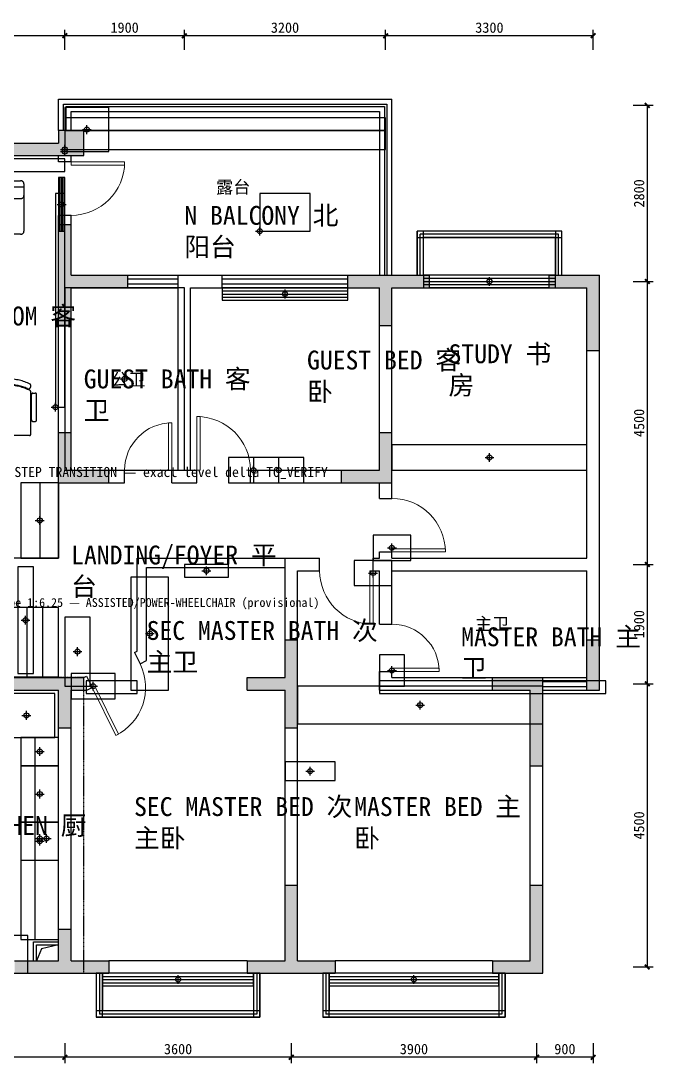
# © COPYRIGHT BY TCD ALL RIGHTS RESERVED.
# Model space of a CAD drawing. Header units: millimetres. Extents: x 0 to 1315425, y -297887 to 3.
# Drawn here: x 1305372 to 1315425, y -297887 to -281315 of the extents above; entities that cross this region are included whole.
import ezdxf

# ---------------------------------------------------------------- set-up
doc = ezdxf.new("R2010")
doc.units = ezdxf.units.MM
doc.linetypes.add('DASHDOT', pattern=[21, 12, -3, 3, -3])
for name, color, linetype in [('A-ACCESS-RAMP', 5, 'CONTINUOUS'), ('A-ACCESS-STAIR', 5, 'Continuous'), ('A-CAB-EXST-BASE', 34, 'CONTINUOUS'), ('A-CAB-EXST-TALL', 30, 'CONTINUOUS'), ('A-CAB-EXST-WALL', 33, 'Continuous'), ('A-ELEM-TAG', 6, 'CONTINUOUS'), ('A-EQPM-EXST', 30, 'Continuous'), ('A-FURN-EXST-KEEP', 42, 'CONTINUOUS'), ('A-FURN-PROP', 41, 'CONTINUOUS'), ('A-GLAZ-EXST', 4, 'CONTINUOUS'), ('A-NOTE', 8, 'CONTINUOUS'), ('A-OPEN-EXST', 3, 'CONTINUOUS'), ('A-PARP-EXST', 210, 'CONTINUOUS'), ('A-QC-ZONE', 140, 'DASHDOT'), ('A-SURVEY-HATCH', 9, 'CONTINUOUS'), ('A-TEXT', 250, 'CONTINUOUS'), ('A-WALL-DEMO', 8, 'Continuous'), ('A-WALL-EXST-CORR', 1, 'CONTINUOUS'), ('D0-FURNITURE', 2, 'Continuous'), ('F-TEXT', 6, 'Continuous'), ('LIB-PLAN', 7, 'Continuous'), ('S-COLUMN', 6, 'Continuous'), ('S-S.WALL', 7, 'Continuous'), ('S-楼梯', 108, 'Continuous')]:
    doc.layers.add(name, color=color, linetype=linetype)
doc.layers.add('F-DOOR', color=3, linetype='Continuous', lineweight=13)
doc.styles.add('HT', font='simhei.ttf')
doc.styles.add('宋体', font='')
doc.styles.get('宋体').set_extended_font_data('SimSun')
doc.dimstyles.new('TCD', dxfattribs={"dimscale": 0, "dimtxt": 2.2, "dimasz": 1, "dimexe": 1.25, "dimexo": 3, "dimtad": 1, "dimrnd": 5, "dimtxsty": '宋体', "dimblk": 'ARCHTICK', "dimcen": 2.5, "dimazin": 3, "dimtfac": 1, "dimtix": 1, "dimtmove": 2, "dimatfit": 3, "dimldrblk": 'DOT', "dimlwd": -1})

# ---------------------------------------------------------------- blocks, each defined once
blk = doc.blocks.new('*U433')
blk.add_lwpolyline([(0, 0), (0, 850), (-50, 850), (-50, 0)], close=True)
at = {"color": 8}
blk.add_arc((0, 0), 850, 90, 180, dxfattribs=at)
blk = doc.blocks.new('*U434')
blk.add_lwpolyline([(0, 0), (0, 850), (50, 850), (50, 0)], close=True)
at = {"color": 8}
blk.add_arc((0, 0), 850, 0, 90, dxfattribs=at)
blk = doc.blocks.new('*U435')
blk.add_lwpolyline([(0, 0), (0, 750), (-50, 750), (-50, 0)], close=True)
at = {"color": 8}
blk.add_arc((0, 0), 750, 90, 180, dxfattribs=at)
blk = doc.blocks.new('*U436')
blk.add_lwpolyline([(0, 0), (0, 750), (50, 750), (50, 0)], close=True)
at = {"color": 8}
blk.add_arc((0, 0), 750, 0, 90, dxfattribs=at)
blk = doc.blocks.new('_ARCHTICK')
at = {"color": 0, "linetype": 'ByBlock', "const_width": 0.4}
blk.add_lwpolyline([(-0.5, -0.5), (0.5, 0.5)], dxfattribs=at)
blk = doc.blocks.new('*D439')
at = {"layer": 'Defpoints', "color": 0}
for p in [(1314572, -285458), (1314372, -289958), (1315332, -289958)]:
    blk.add_point(p, dxfattribs=at)
at = {"layer": 'S-COLUMN', "color": 0, "lineweight": -2}
for p, q in [((1315107, -285458), (1315425, -285458)), ((1315107, -289958), (1315425, -289958))]:
    blk.add_line(p, q, dxfattribs=at)
at = {"layer": 'S-COLUMN', "color": 0}
blk.add_line((1315332, -285458), (1315332, -289958), dxfattribs=at)
at = {"layer": 'S-COLUMN', "color": 0, "xscale": 75, "yscale": 75, "zscale": 75}
for p, rotation in [((1315332, -285458), 90), ((1315332, -289958), 270)]:
    blk.add_blockref('_ARCHTICK', p, dxfattribs=dict(at, rotation=rotation))
at = {"layer": 'S-COLUMN', "color": 2, "insert": (1315202, -287708), "char_height": 165, "attachment_point": 5, "rotation": 90, "style": '宋体'}
blk.add_mtext('4500', dxfattribs=at)
blk = doc.blocks.new('_Dot')
at = {"color": 0, "linetype": 'ByBlock', "lineweight": -2}
blk.add_line((-0.5, 0), (-1, 0), dxfattribs=at)
at = {"color": 0, "linetype": 'ByBlock', "const_width": 0.5}
blk.add_lwpolyline([(-0.25, 0, 1), (0.25, 0, 1)], format="xyb", close=True, dxfattribs=at)
blk = doc.blocks.new('*D440')
at = {"layer": 'Defpoints', "color": 0}
for p in [(1314372, -289958), (1314372, -291858), (1315332, -291858)]:
    blk.add_point(p, dxfattribs=at)
at = {"layer": 'S-COLUMN', "color": 0, "lineweight": -2}
for p, q in [((1315107, -289958), (1315425, -289958)), ((1315107, -291858), (1315425, -291858))]:
    blk.add_line(p, q, dxfattribs=at)
at = {"layer": 'S-COLUMN', "color": 0}
blk.add_line((1315332, -289958), (1315332, -291858), dxfattribs=at)
at = {"layer": 'S-COLUMN', "color": 0, "xscale": 75, "yscale": 75, "zscale": 75}
for p, rotation in [((1315332, -289958), 90), ((1315332, -291858), 270)]:
    blk.add_blockref('_ARCHTICK', p, dxfattribs=dict(at, rotation=rotation))
at = {"layer": 'S-COLUMN', "color": 2, "insert": (1315202, -290908), "char_height": 165, "attachment_point": 5, "rotation": 90, "style": '宋体'}
blk.add_mtext('1900', dxfattribs=at)
blk = doc.blocks.new('*D441')
at = {"layer": 'Defpoints', "color": 0}
for p in [(1314372, -291858), (1313472, -296358), (1315332, -296358)]:
    blk.add_point(p, dxfattribs=at)
at = {"layer": 'S-COLUMN', "color": 0, "lineweight": -2}
for p, q in [((1315107, -291858), (1315425, -291858)), ((1315107, -296358), (1315425, -296358))]:
    blk.add_line(p, q, dxfattribs=at)
at = {"layer": 'S-COLUMN', "color": 0}
blk.add_line((1315332, -291858), (1315332, -296358), dxfattribs=at)
at = {"layer": 'S-COLUMN', "color": 0, "xscale": 75, "yscale": 75, "zscale": 75}
for p, rotation in [((1315332, -291858), 90), ((1315332, -296358), 270)]:
    blk.add_blockref('_ARCHTICK', p, dxfattribs=dict(at, rotation=rotation))
at = {"layer": 'S-COLUMN', "color": 2, "insert": (1315202, -294108), "char_height": 165, "attachment_point": 5, "rotation": 90, "style": '宋体'}
blk.add_mtext('4500', dxfattribs=at)
blk = doc.blocks.new('*D442')
at = {"layer": 'Defpoints', "color": 0}
for p in [(1311272, -282658), (1314572, -285458), (1315332, -285458)]:
    blk.add_point(p, dxfattribs=at)
at = {"layer": 'S-COLUMN', "color": 0, "lineweight": -2}
for p, q in [((1315107, -282658), (1315425, -282658)), ((1315107, -285458), (1315425, -285458))]:
    blk.add_line(p, q, dxfattribs=at)
at = {"layer": 'S-COLUMN', "color": 0}
blk.add_line((1315332, -282658), (1315332, -285458), dxfattribs=at)
at = {"layer": 'S-COLUMN', "color": 0, "xscale": 75, "yscale": 75, "zscale": 75}
for p, rotation in [((1315332, -282658), 90), ((1315332, -285458), 270)]:
    blk.add_blockref('_ARCHTICK', p, dxfattribs=dict(at, rotation=rotation))
at = {"layer": 'S-COLUMN', "color": 2, "insert": (1315202, -284058), "char_height": 165, "attachment_point": 5, "rotation": 90, "style": '宋体'}
blk.add_mtext('2800', dxfattribs=at)
blk = doc.blocks.new('*D443')
at = {"layer": 'Defpoints', "color": 0}
for p in [(1314472, -291958), (1313572, -296458), (1313572, -297794)]:
    blk.add_point(p, dxfattribs=at)
at = {"layer": 'S-COLUMN', "color": 0, "lineweight": -2}
for p, q in [((1313572, -297569), (1313572, -297887)), ((1314472, -297569), (1314472, -297887))]:
    blk.add_line(p, q, dxfattribs=at)
at = {"layer": 'S-COLUMN', "color": 0}
blk.add_line((1314472, -297794), (1313572, -297794), dxfattribs=at)
at = {"layer": 'S-COLUMN', "color": 0, "xscale": 75, "yscale": 75, "zscale": 75, "rotation": 180}
blk.add_blockref('_ARCHTICK', (1313572, -297794), dxfattribs=at)
at = {"layer": 'S-COLUMN', "color": 0, "xscale": 75, "yscale": 75, "zscale": 75}
blk.add_blockref('_ARCHTICK', (1314472, -297794), dxfattribs=at)
at = {"layer": 'S-COLUMN', "color": 2, "insert": (1314022, -297664), "char_height": 165, "attachment_point": 5, "style": '宋体'}
blk.add_mtext('900', dxfattribs=at)
blk = doc.blocks.new('*D444')
at = {"layer": 'Defpoints', "color": 0}
for p in [(1309672, -296258), (1313572, -296458), (1309672, -297794)]:
    blk.add_point(p, dxfattribs=at)
at = {"layer": 'S-COLUMN', "color": 0, "lineweight": -2}
for p, q in [((1309672, -297569), (1309672, -297887)), ((1313572, -297569), (1313572, -297887))]:
    blk.add_line(p, q, dxfattribs=at)
at = {"layer": 'S-COLUMN', "color": 0}
blk.add_line((1313572, -297794), (1309672, -297794), dxfattribs=at)
at = {"layer": 'S-COLUMN', "color": 0, "xscale": 75, "yscale": 75, "zscale": 75, "rotation": 180}
blk.add_blockref('_ARCHTICK', (1309672, -297794), dxfattribs=at)
at = {"layer": 'S-COLUMN', "color": 0, "xscale": 75, "yscale": 75, "zscale": 75}
blk.add_blockref('_ARCHTICK', (1313572, -297794), dxfattribs=at)
at = {"layer": 'S-COLUMN', "color": 2, "insert": (1311622, -297664), "char_height": 165, "attachment_point": 5, "style": '宋体'}
blk.add_mtext('3900', dxfattribs=at)
blk = doc.blocks.new('*D445')
at = {"layer": 'Defpoints', "color": 0}
for p in [(1306072, -296258), (1309672, -296258), (1306072, -297794)]:
    blk.add_point(p, dxfattribs=at)
at = {"layer": 'S-COLUMN', "color": 0, "lineweight": -2}
for p, q in [((1306072, -297569), (1306072, -297887)), ((1309672, -297569), (1309672, -297887))]:
    blk.add_line(p, q, dxfattribs=at)
at = {"layer": 'S-COLUMN', "color": 0}
blk.add_line((1309672, -297794), (1306072, -297794), dxfattribs=at)
at = {"layer": 'S-COLUMN', "color": 0, "xscale": 75, "yscale": 75, "zscale": 75, "rotation": 180}
blk.add_blockref('_ARCHTICK', (1306072, -297794), dxfattribs=at)
at = {"layer": 'S-COLUMN', "color": 0, "xscale": 75, "yscale": 75, "zscale": 75}
blk.add_blockref('_ARCHTICK', (1309672, -297794), dxfattribs=at)
at = {"layer": 'S-COLUMN', "color": 2, "insert": (1307872, -297664), "char_height": 165, "attachment_point": 5, "style": '宋体'}
blk.add_mtext('3600', dxfattribs=at)
blk = doc.blocks.new('*D446')
at = {"layer": 'Defpoints', "color": 0}
for p in [(1303972, -296258), (1306072, -296258), (1303972, -297794)]:
    blk.add_point(p, dxfattribs=at)
at = {"layer": 'S-COLUMN', "color": 0, "lineweight": -2}
for p, q in [((1303972, -297569), (1303972, -297887)), ((1306072, -297569), (1306072, -297887))]:
    blk.add_line(p, q, dxfattribs=at)
at = {"layer": 'S-COLUMN', "color": 0}
blk.add_line((1306072, -297794), (1303972, -297794), dxfattribs=at)
at = {"layer": 'S-COLUMN', "color": 0, "xscale": 75, "yscale": 75, "zscale": 75, "rotation": 180}
blk.add_blockref('_ARCHTICK', (1303972, -297794), dxfattribs=at)
at = {"layer": 'S-COLUMN', "color": 0, "xscale": 75, "yscale": 75, "zscale": 75}
blk.add_blockref('_ARCHTICK', (1306072, -297794), dxfattribs=at)
at = {"layer": 'S-COLUMN', "color": 2, "insert": (1305022, -297664), "char_height": 165, "attachment_point": 5, "style": '宋体'}
blk.add_mtext('2100', dxfattribs=at)
blk = doc.blocks.new('*D449')
at = {"layer": 'Defpoints', "color": 0}
for p in [(1311172, -281552), (1314472, -285358), (1311172, -285558)]:
    blk.add_point(p, dxfattribs=at)
at = {"layer": 'S-COLUMN', "color": 0, "lineweight": -2}
for p, q in [((1311172, -281777), (1311172, -281459)), ((1314472, -281777), (1314472, -281459))]:
    blk.add_line(p, q, dxfattribs=at)
at = {"layer": 'S-COLUMN', "color": 0}
blk.add_line((1314472, -281552), (1311172, -281552), dxfattribs=at)
at = {"layer": 'S-COLUMN', "color": 0, "xscale": 75, "yscale": 75, "zscale": 75, "rotation": 180}
blk.add_blockref('_ARCHTICK', (1311172, -281552), dxfattribs=at)
at = {"layer": 'S-COLUMN', "color": 0, "xscale": 75, "yscale": 75, "zscale": 75}
blk.add_blockref('_ARCHTICK', (1314472, -281552), dxfattribs=at)
at = {"layer": 'S-COLUMN', "color": 2, "insert": (1312822, -281423), "char_height": 165, "attachment_point": 5, "style": '宋体'}
blk.add_mtext('3300', dxfattribs=at)
blk = doc.blocks.new('*D450')
at = {"layer": 'Defpoints', "color": 0}
for p in [(1307972, -281552), (1307972, -285558), (1311172, -285558)]:
    blk.add_point(p, dxfattribs=at)
at = {"layer": 'S-COLUMN', "color": 0, "lineweight": -2}
for p, q in [((1307972, -281777), (1307972, -281459)), ((1311172, -281777), (1311172, -281459))]:
    blk.add_line(p, q, dxfattribs=at)
at = {"layer": 'S-COLUMN', "color": 0}
blk.add_line((1311172, -281552), (1307972, -281552), dxfattribs=at)
at = {"layer": 'S-COLUMN', "color": 0, "xscale": 75, "yscale": 75, "zscale": 75, "rotation": 180}
blk.add_blockref('_ARCHTICK', (1307972, -281552), dxfattribs=at)
at = {"layer": 'S-COLUMN', "color": 0, "xscale": 75, "yscale": 75, "zscale": 75}
blk.add_blockref('_ARCHTICK', (1311172, -281552), dxfattribs=at)
at = {"layer": 'S-COLUMN', "color": 2, "insert": (1309572, -281423), "char_height": 165, "attachment_point": 5, "style": '宋体'}
blk.add_mtext('3200', dxfattribs=at)
blk = doc.blocks.new('*D451')
at = {"layer": 'Defpoints', "color": 0}
for p in [(1306072, -281552), (1306072, -285558), (1307972, -285558)]:
    blk.add_point(p, dxfattribs=at)
at = {"layer": 'S-COLUMN', "color": 0, "lineweight": -2}
for p, q in [((1306072, -281777), (1306072, -281459)), ((1307972, -281777), (1307972, -281459))]:
    blk.add_line(p, q, dxfattribs=at)
at = {"layer": 'S-COLUMN', "color": 0}
blk.add_line((1307972, -281552), (1306072, -281552), dxfattribs=at)
at = {"layer": 'S-COLUMN', "color": 0, "xscale": 75, "yscale": 75, "zscale": 75, "rotation": 180}
blk.add_blockref('_ARCHTICK', (1306072, -281552), dxfattribs=at)
at = {"layer": 'S-COLUMN', "color": 0, "xscale": 75, "yscale": 75, "zscale": 75}
blk.add_blockref('_ARCHTICK', (1307972, -281552), dxfattribs=at)
at = {"layer": 'S-COLUMN', "color": 2, "insert": (1307022, -281423), "char_height": 165, "attachment_point": 5, "style": '宋体'}
blk.add_mtext('1900', dxfattribs=at)
blk = doc.blocks.new('*D452')
at = {"layer": 'Defpoints', "color": 0}
for p in [(1300972, -281552), (1300972, -285325), (1306072, -285558)]:
    blk.add_point(p, dxfattribs=at)
at = {"layer": 'S-COLUMN', "color": 0, "lineweight": -2}
for p, q in [((1300972, -281777), (1300972, -281459)), ((1306072, -281777), (1306072, -281459))]:
    blk.add_line(p, q, dxfattribs=at)
at = {"layer": 'S-COLUMN', "color": 0}
blk.add_line((1306072, -281552), (1300972, -281552), dxfattribs=at)
at = {"layer": 'S-COLUMN', "color": 0, "xscale": 75, "yscale": 75, "zscale": 75, "rotation": 180}
blk.add_blockref('_ARCHTICK', (1300972, -281552), dxfattribs=at)
at = {"layer": 'S-COLUMN', "color": 0, "xscale": 75, "yscale": 75, "zscale": 75}
blk.add_blockref('_ARCHTICK', (1306072, -281552), dxfattribs=at)
at = {"layer": 'S-COLUMN', "color": 2, "insert": (1303522, -281423), "char_height": 165, "attachment_point": 5, "style": '宋体'}
blk.add_mtext('5100', dxfattribs=at)
blk = doc.blocks.new('ELEM_TAG')
for p, q in [((-70, 0), (70, 0)), ((0, -70), (0, 70))]:
    blk.add_line(p, q)
blk.add_circle((0, 0), 40)
blk = doc.blocks.new('SOFA_2S_1800x850_PLAN')
at = {"layer": 'LIB-PLAN'}
for p, q in [((-844, 0), (844, 0)), ((-900, -94), (-900, -47)), ((-900, -236), (-900, -94)), ((-900, -94), (900, -94)), ((900, -47), (900, -236)), ((-900, -803), (-900, -236)), ((-844, -283), (844, -283)), ((-675, -803), (-675, -283)), ((0, -803), (0, -283)), ((675, -283), (675, -803)), ((900, -236), (900, -803)), ((-731, -850), (-844, -850)), ((731, -850), (-731, -850)), ((844, -850), (731, -850))]:
    blk.add_line(p, q, dxfattribs=at)
for points in [[(-844, 0), (-847, 0), (-849, 0), (-852, -1), (-855, -1), (-857, -1), (-860, -2), (-863, -3), (-865, -4), (-868, -5), (-870, -6), (-873, -7), (-875, -8), (-877, -9), (-879, -11), (-882, -12), (-884, -14), (-885, -16), (-887, -17), (-889, -19), (-891, -21), (-892, -23), (-893, -25), (-895, -27), (-896, -29), (-897, -31), (-898, -34), (-898, -36), (-899, -38), (-899, -40), (-900, -43), (-900, -45), (-900, -47)], [(900, -47), (900, -45), (900, -43), (899, -40), (899, -38), (898, -36), (898, -34), (897, -31), (896, -29), (895, -27), (893, -25), (892, -23), (891, -21), (889, -19), (887, -17), (885, -16), (884, -14), (882, -12), (879, -11), (877, -9), (875, -8), (873, -7), (870, -6), (868, -5), (865, -4), (863, -3), (860, -2), (857, -1), (855, -1), (852, -1), (849, 0), (847, 0), (844, 0)], [(-900, -236), (-900, -238), (-900, -241), (-899, -243), (-899, -245), (-898, -248), (-898, -250), (-897, -252), (-896, -254), (-895, -256), (-893, -258), (-892, -260), (-891, -262), (-889, -264), (-887, -266), (-885, -268), (-884, -270), (-882, -271), (-879, -273), (-877, -274), (-875, -275), (-873, -277), (-870, -278), (-868, -279), (-865, -280), (-863, -281), (-860, -281), (-857, -282), (-855, -282), (-852, -283), (-849, -283), (-847, -283), (-844, -283)], [(844, -283), (847, -283), (849, -283), (852, -283), (855, -282), (857, -282), (860, -281), (863, -281), (865, -280), (868, -279), (870, -278), (873, -277), (875, -275), (877, -274), (879, -273), (882, -271), (884, -270), (885, -268), (887, -266), (889, -264), (891, -262), (892, -260), (893, -258), (895, -256), (896, -254), (897, -252), (898, -250), (898, -248), (899, -245), (899, -243), (900, -241), (900, -238), (900, -236)], [(-900, -803), (-900, -805), (-900, -807), (-899, -810), (-899, -812), (-898, -814), (-898, -816), (-897, -819), (-896, -821), (-895, -823), (-893, -825), (-892, -827), (-891, -829), (-889, -831), (-887, -833), (-885, -834), (-884, -836), (-882, -838), (-879, -839), (-877, -841), (-875, -842), (-873, -843), (-870, -844), (-868, -845), (-865, -846), (-863, -847), (-860, -848), (-857, -849), (-855, -849), (-852, -849), (-849, -850), (-847, -850), (-844, -850)], [(-731, -850), (-728, -850), (-726, -850), (-723, -849), (-720, -849), (-718, -849), (-715, -848), (-712, -847), (-710, -846), (-707, -845), (-705, -844), (-702, -843), (-700, -842), (-698, -841), (-696, -839), (-693, -838), (-691, -836), (-690, -834), (-688, -833), (-686, -831), (-684, -829), (-683, -827), (-682, -825), (-680, -823), (-679, -821), (-678, -819), (-677, -816), (-677, -814), (-676, -812), (-676, -810), (-675, -807), (-675, -805), (-675, -803)], [(-675, -803), (-675, -805), (-675, -807), (-674, -810), (-674, -812), (-673, -814), (-673, -816), (-672, -819), (-671, -821), (-670, -823), (-668, -825), (-667, -827), (-666, -829), (-664, -831), (-662, -833), (-660, -834), (-659, -836), (-657, -838), (-654, -839), (-652, -841), (-650, -842), (-648, -843), (-645, -844), (-643, -845), (-640, -846), (-638, -847), (-635, -848), (-632, -849), (-630, -849), (-627, -849), (-624, -850), (-622, -850), (-619, -850)], [(-56, -850), (-53, -850), (-51, -850), (-48, -849), (-45, -849), (-43, -849), (-40, -848), (-37, -847), (-35, -846), (-32, -845), (-30, -844), (-27, -843), (-25, -842), (-23, -841), (-21, -839), (-18, -838), (-16, -836), (-15, -834), (-13, -833), (-11, -831), (-9, -829), (-8, -827), (-7, -825), (-5, -823), (-4, -821), (-3, -819), (-2, -816), (-2, -814), (-1, -812), (-1, -810), (0, -807), (0, -805), (0, -803)], [(0, -803), (0, -805), (0, -807), (1, -810), (1, -812), (2, -814), (2, -816), (3, -819), (4, -821), (5, -823), (7, -825), (8, -827), (9, -829), (11, -831), (13, -833), (15, -834), (16, -836), (18, -838), (21, -839), (23, -841), (25, -842), (27, -843), (30, -844), (32, -845), (35, -846), (37, -847), (40, -848), (43, -849), (45, -849), (48, -849), (51, -850), (53, -850), (56, -850)], [(619, -850), (622, -850), (624, -850), (627, -849), (630, -849), (632, -849), (635, -848), (638, -847), (640, -846), (643, -845), (645, -844), (648, -843), (650, -842), (652, -841), (654, -839), (657, -838), (659, -836), (660, -834), (662, -833), (664, -831), (666, -829), (667, -827), (668, -825), (670, -823), (671, -821), (672, -819), (673, -816), (673, -814), (674, -812), (674, -810), (675, -807), (675, -805), (675, -803)], [(675, -803), (675, -805), (675, -807), (676, -810), (676, -812), (677, -814), (677, -816), (678, -819), (679, -821), (680, -823), (682, -825), (683, -827), (684, -829), (686, -831), (688, -833), (690, -834), (691, -836), (693, -838), (696, -839), (698, -841), (700, -842), (702, -843), (705, -844), (707, -845), (710, -846), (712, -847), (715, -848), (718, -849), (720, -849), (723, -849), (726, -850), (728, -850), (731, -850)], [(844, -850), (847, -850), (849, -850), (852, -849), (855, -849), (857, -849), (860, -848), (863, -847), (865, -846), (868, -845), (870, -844), (873, -843), (875, -842), (877, -841), (879, -839), (882, -838), (884, -836), (885, -834), (887, -833), (889, -831), (891, -829), (892, -827), (893, -825), (895, -823), (896, -821), (897, -819), (898, -816), (898, -814), (899, -812), (899, -810), (900, -807), (900, -805), (900, -803)]]:
    blk.add_lwpolyline(points, dxfattribs=at)
blk = doc.blocks.new('LOUNGE_CHAIR_900x900_PLAN')
at = {"layer": 'LIB-PLAN'}
for p, q in [((-360, 338), (-360, 346)), ((-450, -203), (-450, 202)), ((-430, 225), (-390, 225)), ((-370, -202), (-370, 203)), ((-359, -428), (-360, 244)), ((359, -428), (360, 244)), ((370, -202), (370, 203)), ((390, 225), (430, 225)), ((450, -203), (450, 202)), ((-430, -225), (-390, -225)), ((390, -225), (430, -225)), ((339, -450), (-339, -450))]:
    blk.add_line(p, q, dxfattribs=at)
for points in [[(-348, 366), (-349, 366), (-350, 365), (-350, 365), (-351, 365), (-351, 364), (-352, 364), (-353, 363), (-353, 363), (-354, 362), (-354, 362), (-355, 361), (-355, 360), (-356, 360), (-356, 359), (-356, 358), (-357, 358), (-357, 357), (-358, 356), (-358, 356), (-358, 355), (-359, 354), (-359, 353), (-359, 353), (-359, 352), (-359, 351), (-360, 350), (-360, 350), (-360, 349), (-360, 348), (-360, 347), (-360, 346), (-360, 346)], [(-360, 338), (-360, 335), (-360, 333), (-359, 330), (-359, 327), (-358, 325), (-357, 322), (-357, 320), (-355, 317), (-354, 315), (-353, 312), (-352, 310), (-350, 308), (-348, 306), (-347, 304), (-345, 303), (-343, 301), (-341, 299), (-339, 298), (-336, 297), (-334, 296), (-332, 295), (-329, 294), (-327, 294), (-325, 293), (-322, 293), (-320, 293), (-317, 293), (-315, 293), (-313, 294), (-310, 294), (-308, 295), (-306, 296)], [(347, 367), (326, 377), (306, 386), (285, 395), (263, 403), (242, 410), (220, 417), (199, 424), (177, 429), (155, 434), (133, 438), (111, 442), (89, 445), (66, 447), (44, 449), (22, 450), (-1, 450), (-23, 450), (-46, 449), (-68, 447), (-90, 445), (-112, 442), (-134, 438), (-157, 434), (-178, 429), (-200, 423), (-222, 417), (-243, 410), (-265, 402), (-286, 394), (-307, 385), (-328, 376), (-348, 366)], [(348, 265), (328, 275), (307, 284), (286, 293), (265, 301), (243, 309), (222, 316), (200, 322), (178, 328), (156, 333), (134, 337), (112, 340), (90, 343), (67, 346), (45, 347), (22, 348), (0, 349), (-22, 348), (-45, 347), (-67, 346), (-90, 343), (-112, 340), (-134, 337), (-156, 333), (-178, 328), (-200, 322), (-222, 316), (-243, 309), (-265, 301), (-286, 293), (-307, 284), (-328, 275), (-348, 265)], [(306, 296), (287, 304), (269, 311), (250, 318), (232, 324), (213, 330), (194, 335), (175, 340), (155, 344), (136, 348), (117, 351), (97, 354), (78, 356), (59, 358), (39, 359), (20, 360), (0, 360), (-20, 360), (-39, 359), (-59, 358), (-78, 356), (-97, 354), (-117, 351), (-136, 348), (-155, 344), (-175, 340), (-194, 335), (-213, 330), (-232, 324), (-250, 318), (-269, 311), (-287, 304), (-306, 296)], [(306, 296), (308, 295), (311, 294), (314, 294), (317, 293), (320, 293), (323, 293), (326, 293), (328, 294), (331, 295), (334, 296), (337, 297), (339, 299), (342, 300), (344, 302), (346, 304), (348, 306), (350, 309), (352, 311), (354, 314), (355, 317), (357, 320), (358, 323), (359, 326), (359, 329), (360, 332), (360, 335), (360, 339), (360, 342), (360, 345), (359, 348), (358, 351), (357, 354)], [(357, 354), (357, 355), (357, 355), (357, 356), (357, 356), (356, 357), (356, 357), (356, 358), (356, 358), (355, 359), (355, 359), (355, 360), (354, 360), (354, 361), (354, 361), (353, 361), (353, 362), (353, 362), (352, 363), (352, 363), (352, 363), (351, 364), (351, 364), (351, 364), (350, 365), (350, 365), (349, 365), (349, 366), (349, 366), (348, 366), (348, 366), (347, 367), (347, 367)], [(-430, 225), (-431, 225), (-432, 225), (-433, 225), (-434, 225), (-435, 224), (-436, 224), (-437, 224), (-438, 223), (-439, 223), (-439, 222), (-440, 222), (-441, 221), (-442, 221), (-443, 220), (-443, 219), (-444, 218), (-445, 218), (-445, 217), (-446, 216), (-447, 215), (-447, 214), (-448, 213), (-448, 212), (-448, 211), (-449, 210), (-449, 209), (-449, 208), (-450, 207), (-450, 206), (-450, 205), (-450, 204), (-450, 202)], [(-370, 203), (-370, 204), (-370, 205), (-370, 206), (-370, 207), (-371, 208), (-371, 209), (-371, 210), (-372, 211), (-372, 212), (-372, 213), (-373, 214), (-373, 215), (-374, 216), (-375, 217), (-375, 218), (-376, 218), (-377, 219), (-377, 220), (-378, 221), (-379, 221), (-380, 222), (-381, 222), (-381, 223), (-382, 223), (-383, 224), (-384, 224), (-385, 224), (-386, 225), (-387, 225), (-388, 225), (-389, 225), (-390, 225)], [(-348, 265), (-349, 265), (-349, 264), (-350, 264), (-351, 263), (-351, 263), (-352, 262), (-352, 262), (-353, 261), (-354, 261), (-354, 260), (-355, 260), (-355, 259), (-356, 259), (-356, 258), (-356, 257), (-357, 257), (-357, 256), (-358, 255), (-358, 254), (-358, 254), (-358, 253), (-359, 252), (-359, 251), (-359, 251), (-359, 250), (-360, 249), (-360, 248), (-360, 248), (-360, 247), (-360, 246), (-360, 245), (-360, 244)], [(360, 244), (360, 245), (360, 246), (360, 247), (360, 248), (360, 248), (360, 249), (359, 250), (359, 251), (359, 251), (359, 252), (358, 253), (358, 254), (358, 254), (358, 255), (357, 256), (357, 257), (356, 257), (356, 258), (356, 259), (355, 259), (355, 260), (354, 260), (354, 261), (353, 261), (352, 262), (352, 262), (351, 263), (351, 263), (350, 264), (349, 264), (349, 265), (348, 265)], [(390, 225), (389, 225), (388, 225), (387, 225), (386, 225), (385, 224), (384, 224), (383, 224), (382, 223), (381, 223), (381, 222), (380, 222), (379, 221), (378, 221), (377, 220), (377, 219), (376, 218), (375, 218), (375, 217), (374, 216), (373, 215), (373, 214), (372, 213), (372, 212), (372, 211), (371, 210), (371, 209), (371, 208), (370, 207), (370, 206), (370, 205), (370, 204), (370, 203)], [(450, 202), (450, 204), (450, 205), (450, 206), (450, 207), (449, 208), (449, 209), (449, 210), (448, 211), (448, 212), (448, 213), (447, 214), (447, 215), (446, 216), (445, 217), (445, 218), (444, 218), (443, 219), (443, 220), (442, 221), (441, 221), (440, 222), (439, 222), (439, 223), (438, 223), (437, 224), (436, 224), (435, 224), (434, 225), (433, 225), (432, 225), (431, 225), (430, 225)], [(-450, -203), (-450, -204), (-450, -205), (-449, -206), (-449, -207), (-449, -208), (-449, -209), (-449, -210), (-448, -211), (-448, -212), (-447, -213), (-447, -214), (-446, -215), (-446, -216), (-445, -217), (-445, -218), (-444, -218), (-443, -219), (-442, -220), (-442, -221), (-441, -221), (-440, -222), (-439, -222), (-438, -223), (-437, -223), (-436, -224), (-435, -224), (-435, -224), (-434, -225), (-433, -225), (-432, -225), (-431, -225), (-430, -225)], [(-390, -225), (-389, -225), (-388, -225), (-387, -225), (-386, -225), (-385, -224), (-384, -224), (-383, -224), (-382, -223), (-381, -223), (-380, -222), (-379, -222), (-379, -221), (-378, -221), (-377, -220), (-376, -219), (-376, -218), (-375, -218), (-374, -217), (-374, -216), (-373, -215), (-373, -214), (-372, -213), (-372, -212), (-371, -211), (-371, -210), (-371, -209), (-370, -208), (-370, -207), (-370, -206), (-370, -205), (-370, -204), (-370, -202)], [(370, -202), (370, -204), (370, -205), (370, -206), (370, -207), (370, -208), (371, -209), (371, -210), (371, -211), (372, -212), (372, -213), (373, -214), (373, -215), (374, -216), (374, -217), (375, -218), (376, -218), (376, -219), (377, -220), (378, -221), (379, -221), (379, -222), (380, -222), (381, -223), (382, -223), (383, -224), (384, -224), (385, -224), (386, -225), (387, -225), (388, -225), (389, -225), (390, -225)], [(430, -225), (431, -225), (432, -225), (433, -225), (434, -225), (435, -224), (435, -224), (436, -224), (437, -223), (438, -223), (439, -222), (440, -222), (441, -221), (442, -221), (442, -220), (443, -219), (444, -218), (445, -218), (445, -217), (446, -216), (446, -215), (447, -214), (447, -213), (448, -212), (448, -211), (449, -210), (449, -209), (449, -208), (449, -207), (449, -206), (450, -205), (450, -204), (450, -203)], [(-359, -428), (-359, -429), (-359, -430), (-359, -431), (-359, -432), (-359, -433), (-359, -434), (-358, -435), (-358, -436), (-358, -437), (-357, -438), (-357, -439), (-356, -440), (-356, -441), (-355, -442), (-354, -443), (-354, -443), (-353, -444), (-352, -445), (-351, -446), (-351, -446), (-350, -447), (-349, -447), (-348, -448), (-347, -448), (-346, -449), (-345, -449), (-344, -449), (-343, -450), (-342, -450), (-341, -450), (-340, -450), (-339, -450)], [(-359, -450), (-359, -450), (-359, -450), (-359, -450), (-359, -450), (-359, -450), (-359, -450), (-359, -450), (-359, -450), (-359, -450), (-359, -450), (-359, -450), (-359, -450), (-359, -450), (-359, -450), (-359, -450), (-359, -450), (-359, -450), (-359, -450), (-359, -450), (-359, -450), (-359, -450), (-359, -450), (-359, -450), (-359, -450), (-359, -450), (-359, -450), (-359, -450), (-359, -450), (-359, -450), (-359, -450), (-359, -450), (-359, -450)], [(339, -450), (340, -450), (341, -450), (342, -450), (343, -450), (344, -449), (345, -449), (346, -449), (347, -448), (348, -448), (349, -447), (350, -447), (351, -446), (351, -446), (352, -445), (353, -444), (354, -443), (354, -443), (355, -442), (356, -441), (356, -440), (357, -439), (357, -438), (358, -437), (358, -436), (358, -435), (359, -434), (359, -433), (359, -432), (359, -431), (359, -430), (359, -429), (359, -428)]]:
    blk.add_lwpolyline(points, dxfattribs=at)

msp = doc.modelspace()

# ---------------------------------------------------------------- hatches: boundary and pattern name
at = {"layer": 'A-SURVEY-HATCH'}
h = msp.add_hatch(color=251, dxfattribs=at)
h.dxf.hatch_style = 1
h.paths.add_polyline_path([(1306371.915, -283057.788), (1305971.915, -283057.788), (1305971.915, -283257.788), (1305071.915, -283257.788), (1305071.915, -283457.788), (1305971.915, -283457.788), (1306371.915, -283457.788)])
h.paths.add_polyline_path([(1301071.915, -291757.788), (1300871.915, -291757.788), (1300871.915, -293957.788), (1299471.915, -293957.788), (1299471.915, -294157.788), (1301071.915, -294157.788)])
h.paths.add_polyline_path([(1306171.915, -284557.788), (1305971.915, -284557.788), (1305971.915, -286157.788), (1306171.915, -286157.788), (1306171.915, -285557.788), (1307071.915, -285557.788), (1307071.915, -285357.788), (1306171.915, -285357.788)])
h = msp.add_hatch(color=251, dxfattribs=at)
h.dxf.hatch_style = 1
h.paths.add_polyline_path([(1306771.915, -288457.788), (1306171.915, -288457.788), (1306171.915, -287857.788), (1305971.915, -287857.788), (1305971.915, -288657.788), (1306771.915, -288657.788)])
h.paths.add_polyline_path([(1311271.915, -287857.788), (1311071.915, -287857.788), (1311071.915, -288457.788), (1310471.915, -288457.788), (1310471.915, -288657.788), (1311271.915, -288657.788)])
h.paths.add_polyline_path([(1311871.915, -285357.788), (1310571.915, -285357.788), (1310571.915, -285557.788), (1311071.915, -285557.788), (1311071.915, -286157.788), (1311271.915, -286157.788), (1311271.915, -285557.788), (1311871.915, -285557.788)])
h.paths.add_polyline_path([(1314571.915, -285357.788), (1313771.915, -285357.788), (1313771.915, -285557.788), (1314371.915, -285557.788), (1314371.915, -286557.788), (1314571.915, -286557.788)])
h = msp.add_hatch(color=251, dxfattribs=at)
h.dxf.hatch_style = 1
h.paths.add_polyline_path([(1309771.915, -291157.788), (1309571.915, -291157.788), (1309571.915, -291757.788), (1308971.915, -291757.788), (1308971.915, -291957.788), (1309571.915, -291957.788), (1309571.915, -292557.788), (1309771.915, -292557.788)])
h.paths.add_polyline_path([(1313671.915, -291757.788), (1312871.915, -291757.788), (1312871.915, -291957.788), (1313471.915, -291957.788), (1313471.915, -293157.788), (1313671.915, -293157.788)])
h.paths.add_polyline_path([(1314571.915, -291157.788), (1314371.915, -291157.788), (1314371.915, -291957.788), (1314571.915, -291957.788)])
h = msp.add_hatch(color=251, dxfattribs=at)
h.dxf.hatch_style = 1
h.paths.add_polyline_path([(1304071.915, -295757.788), (1303671.915, -295757.788), (1303671.915, -296457.788), (1304071.915, -296457.788)])
h.paths.add_polyline_path([(1306171.915, -295757.788), (1305971.915, -295757.788), (1305971.915, -296257.788), (1305271.915, -296257.788), (1305271.915, -296457.788), (1306771.915, -296457.788), (1306771.915, -296257.788), (1306171.915, -296257.788)])
h.paths.add_polyline_path([(1306371.915, -291757.788), (1303871.915, -291757.788), (1303871.915, -292357.788), (1304071.915, -292357.788), (1304071.915, -291957.788), (1305971.915, -291957.788), (1305971.915, -292557.788), (1306171.915, -292557.788), (1306171.915, -291957.788), (1306371.915, -291957.788)])
h = msp.add_hatch(color=251, dxfattribs=at)
h.dxf.hatch_style = 1
h.paths.add_polyline_path([(1310371.915, -296257.788), (1309771.915, -296257.788), (1309771.915, -295057.788), (1309571.915, -295057.788), (1309571.915, -296257.788), (1308971.915, -296257.788), (1308971.915, -296457.788), (1310371.915, -296457.788)])
h.paths.add_polyline_path([(1313671.915, -295057.788), (1313471.915, -295057.788), (1313471.915, -296257.788), (1312871.915, -296257.788), (1312871.915, -296457.788), (1313671.915, -296457.788)])

# ---------------------------------------------------------------- linework, layer by layer
at = {"layer": 'A-ACCESS-RAMP'}
for p, q in [((1305472, -291743), (1305472, -290643)), ((1305722, -291743), (1305722, -290643)), ((1305972, -291743), (1305972, -290643))]:
    msp.add_line(p, q, dxfattribs=at)
msp.add_lwpolyline([(1303472, -291743), (1305972, -291743), (1305972, -290643), (1303472, -290643)], close=True, dxfattribs=at)
at = {"layer": 'A-ACCESS-STAIR'}
msp.add_lwpolyline([(1305372, -289858), (1305972, -289858), (1305972, -288658), (1305372, -288658)], close=True, dxfattribs=at)
at = {"layer": 'A-CAB-EXST-BASE'}
for points in [[(1305372, -295923), (1305972, -295923), (1305972, -292708), (1305372, -292708)], [(1304272, -296458), (1305482, -296458), (1305482, -295858), (1304272, -295858)]]:
    msp.add_lwpolyline(points, close=True, dxfattribs=at)
at = {"layer": 'A-CAB-EXST-TALL'}
msp.add_lwpolyline([(1304072, -292708), (1305912, -292708), (1305912, -292008), (1304072, -292008)], close=True, dxfattribs=at)
at = {"layer": 'A-CAB-EXST-WALL'}
msp.add_lwpolyline([(1305592, -295923), (1305972, -295923), (1305972, -292708), (1305592, -292708)], close=True, dxfattribs=at)
at = {"layer": 'A-EQPM-EXST'}
for points in [[(1305007, -292708), (1305912, -292708), (1305912, -292008), (1305007, -292008)], [(1305372, -293158), (1305972, -293158), (1305972, -292708), (1305372, -292708)], [(1305372, -294058), (1305972, -294058), (1305972, -293158), (1305372, -293158)], [(1305372, -294658), (1305972, -294658), (1305972, -294058), (1305372, -294058)]]:
    msp.add_lwpolyline(points, close=True, dxfattribs=at)
at = {"layer": 'A-FURN-EXST-KEEP'}
for points in [[(1306072, -283394), (1306772, -283394), (1306772, -282694), (1306072, -282694)], [(1306072, -283394), (1306772, -283394), (1306772, -282694), (1306072, -282694)], [(1306072, -288458), (1307972, -288458), (1307972, -285558), (1306072, -285558)], [(1311272, -288458), (1314372, -288458), (1314372, -288058), (1311272, -288058)], [(1307122, -291958), (1307722, -291958), (1307722, -290158), (1307122, -290158)], [(1309772, -292494), (1313672, -292494), (1313672, -291894), (1309772, -291894)]]:
    msp.add_lwpolyline(points, close=True, dxfattribs=at)
at = {"layer": 'A-FURN-PROP'}
msp.add_lwpolyline([(1309172, -284658), (1309972, -284658), (1309972, -284058), (1309172, -284058)], close=True, dxfattribs=at)
at = {"layer": 'A-GLAZ-EXST'}
for p, q in [((1305997, -284658), (1305997, -283808)), ((1306022, -284658), (1306022, -283808)), ((1306047, -284658), (1306047, -283808)), ((1311772, -285408), (1313872, -285408)), ((1311772, -285458), (1313872, -285458)), ((1311772, -285508), (1313872, -285508)), ((1308572, -285608), (1310572, -285608)), ((1308572, -285658), (1310572, -285658)), ((1308572, -285708), (1310572, -285708)), ((1306672, -296508), (1309072, -296508)), ((1306672, -296558), (1309072, -296558)), ((1306672, -296608), (1309072, -296608)), ((1310272, -296508), (1312972, -296508)), ((1310272, -296558), (1312972, -296558)), ((1310272, -296608), (1312972, -296608))]:
    msp.add_line(p, q, dxfattribs=at)
for points in [[(1305972, -284658), (1306072, -284658), (1306072, -283808), (1305972, -283808)], [(1311672, -285358), (1311772, -285358), (1311772, -284658), (1311672, -284658)], [(1311672, -284758), (1313972, -284758), (1313972, -284658), (1311672, -284658)], [(1313872, -285358), (1313972, -285358), (1313972, -284658), (1313872, -284658)], [(1311772, -285558), (1313872, -285558), (1313872, -285358), (1311772, -285358)], [(1308572, -285758), (1310572, -285758), (1310572, -285558), (1308572, -285558)], [(1306572, -297158), (1306672, -297158), (1306672, -296458), (1306572, -296458)], [(1306672, -296658), (1309072, -296658), (1309072, -296458), (1306672, -296458)], [(1309072, -297158), (1309172, -297158), (1309172, -296458), (1309072, -296458)], [(1310172, -297158), (1310272, -297158), (1310272, -296458), (1310172, -296458)], [(1310272, -296658), (1312972, -296658), (1312972, -296458), (1310272, -296458)], [(1312972, -297158), (1313072, -297158), (1313072, -296458), (1312972, -296458)], [(1306572, -297158), (1309172, -297158), (1309172, -297058), (1306572, -297058)], [(1310172, -297158), (1313072, -297158), (1313072, -297058), (1310172, -297058)]]:
    msp.add_lwpolyline(points, close=True, dxfattribs=at)
at = {"layer": 'A-NOTE'}
for points in [[(1306072, -283358), (1311172, -283358), (1311172, -283058), (1306072, -283058)], [(1305922, -287458), (1306072, -287458), (1306072, -284058), (1305922, -284058)]]:
    msp.add_lwpolyline(points, close=True, dxfattribs=at)
at = {"layer": 'A-OPEN-EXST'}
for points in [[(1305972, -284658), (1306072, -284658), (1306072, -283808), (1305972, -283808)], [(1308572, -285758), (1310572, -285758), (1310572, -285558), (1308572, -285558)], [(1308672, -288658), (1309472, -288658), (1309472, -288258), (1308672, -288258)], [(1309072, -288658), (1309872, -288658), (1309872, -288258), (1309072, -288258)], [(1310972, -289894), (1311572, -289894), (1311572, -289494), (1310972, -289494)], [(1305322, -291694), (1305572, -291694), (1305572, -289994), (1305322, -289994)], [(1307972, -290158), (1308672, -290158), (1308672, -289958), (1307972, -289958)], [(1310672, -290294), (1311272, -290294), (1311272, -289894), (1310672, -289894)], [(1306072, -291894), (1306472, -291894), (1306472, -290794), (1306072, -290794)], [(1311072, -291894), (1311472, -291894), (1311472, -291394), (1311072, -291394)], [(1306172, -292094), (1306872, -292094), (1306872, -291694), (1306172, -291694)], [(1309572, -293394), (1310372, -293394), (1310372, -293094), (1309572, -293094)]]:
    msp.add_lwpolyline(points, close=True, dxfattribs=at)
at = {"layer": 'A-PARP-EXST'}
msp.add_lwpolyline([(1306072, -283058), (1311172, -283058), (1311172, -282858), (1306072, -282858)], close=True, dxfattribs=at)
at = {"layer": 'A-QC-ZONE'}
msp.add_lwpolyline([(1303672, -296458), (1306372, -296458), (1306372, -291758), (1303672, -291758)], close=True, dxfattribs=at)
at = {"layer": 'A-WALL-DEMO'}
for p, q in [((1311071.915, -291957.788), (1311071.915, -291657.788)), ((1308971.915, -291957.788), (1308971.915, -291757.788)), ((1308971.915, -291957.788), (1309571.915, -291957.788))]:
    msp.add_line(p, q, dxfattribs=at)
at = {"layer": 'A-WALL-EXST-CORR'}
for points in [[(1305072, -283708), (1306072, -283708), (1306072, -283508), (1305072, -283508)], [(1306408, -292008), (1307222, -292008), (1307222, -291808), (1306408, -291808)], [(1311072, -292008), (1314672, -292008), (1314672, -291808), (1311072, -291808)]]:
    msp.add_lwpolyline(points, close=True, dxfattribs=at)
at = {"layer": 'S-S.WALL', "color": 1}
for p, q in [((1305971.915, -282557.788), (1311271.915, -282557.788)), ((1305971.915, -283057.788), (1305971.915, -282557.788)), ((1311271.915, -285357.788), (1311271.915, -282557.788)), ((1313921.915, -284707.788), (1311721.915, -284707.788)), ((1311721.915, -285357.788), (1311721.915, -284707.788)), ((1313921.915, -285357.788), (1313921.915, -284707.788)), ((1307071.915, -285417.788), (1307871.915, -285417.788)), ((1307071.915, -285497.788), (1307871.915, -285497.788)), ((1308571.915, -285417.788), (1310571.915, -285417.788)), ((1308571.915, -285497.788), (1310571.915, -285497.788)), ((1313671.915, -291817.788), (1314371.915, -291817.788)), ((1313671.915, -291897.788), (1314371.915, -291897.788)), ((1306621.915, -296457.788), (1306621.915, -297107.788)), ((1309121.915, -296457.788), (1309121.915, -297107.788)), ((1310221.915, -296457.788), (1310221.915, -297107.788)), ((1313021.915, -296457.788), (1313021.915, -297107.788)), ((1309121.915, -297107.788), (1306621.915, -297107.788)), ((1313021.915, -297107.788), (1310221.915, -297107.788))]:
    msp.add_line(p, q, dxfattribs=at)
at = {"layer": 'S-S.WALL'}
for p, q in [((1305071.915, -283257.788), (1305971.915, -283257.788)), ((1305071.915, -283457.788), (1305971.915, -283457.788)), ((1305971.915, -283557.788), (1305971.915, -283457.788)), ((1306171.915, -283557.788), (1306171.915, -283457.788)), ((1306171.915, -283557.788), (1305971.915, -283557.788)), ((1305971.915, -288657.788), (1305971.915, -284407.788)), ((1306171.915, -284407.788), (1305971.915, -284407.788)), ((1306171.915, -285357.788), (1306171.915, -284407.788)), ((1306171.915, -284557.788), (1305971.915, -284557.788)), ((1306171.915, -285357.788), (1307071.915, -285357.788)), ((1307071.915, -285557.788), (1307071.915, -285357.788)), ((1307871.915, -288457.788), (1307871.915, -285357.788)), ((1307871.915, -285357.788), (1308571.915, -285357.788)), ((1308571.915, -285557.788), (1308571.915, -285357.788)), ((1310571.915, -285557.788), (1310571.915, -285357.788)), ((1310571.915, -285357.788), (1311871.915, -285357.788)), ((1311871.915, -285557.788), (1311871.915, -285357.788)), ((1313771.915, -285557.788), (1313771.915, -285357.788)), ((1313771.915, -285357.788), (1314571.915, -285357.788)), ((1314571.915, -291957.788), (1314571.915, -285357.788)), ((1306171.915, -285557.788), (1307071.915, -285557.788)), ((1306171.915, -288457.788), (1306171.915, -285557.788)), ((1308071.915, -288457.788), (1308071.915, -285557.788)), ((1308071.915, -285557.788), (1308571.915, -285557.788)), ((1310571.915, -285557.788), (1311071.915, -285557.788)), ((1311071.915, -288457.788), (1311071.915, -285557.788)), ((1311271.915, -285557.788), (1311871.915, -285557.788)), ((1311271.915, -288907.788), (1311271.915, -285557.788)), ((1313771.915, -285557.788), (1314371.915, -285557.788)), ((1314371.915, -289857.788), (1314371.915, -285557.788)), ((1306171.915, -286157.788), (1305971.915, -286157.788)), ((1311071.915, -286157.788), (1311271.915, -286157.788)), ((1314371.915, -286557.788), (1314571.915, -286557.788)), ((1305971.915, -287857.788), (1306171.915, -287857.788)), ((1311071.915, -287857.788), (1311271.915, -287857.788)), ((1306171.915, -288457.788), (1307021.915, -288457.788)), ((1306771.915, -288657.788), (1306771.915, -288457.788)), ((1307021.915, -288657.788), (1307021.915, -288457.788)), ((1307771.915, -288657.788), (1307771.915, -288457.788)), ((1307771.915, -288457.788), (1308171.915, -288457.788)), ((1308171.915, -288657.788), (1308171.915, -288457.788)), ((1309021.915, -288657.788), (1309021.915, -288457.788)), ((1309021.915, -288457.788), (1311071.915, -288457.788)), ((1310471.915, -288657.788), (1310471.915, -288457.788)), ((1305971.915, -288657.788), (1307021.915, -288657.788)), ((1307771.915, -288657.788), (1308171.915, -288657.788)), ((1309021.915, -288657.788), (1311271.915, -288657.788)), ((1311071.915, -288907.788), (1311071.915, -288657.788)), ((1311071.915, -288907.788), (1311271.915, -288907.788)), ((1311071.915, -289857.788), (1311071.915, -289757.788)), ((1311071.915, -289757.788), (1311271.915, -289757.788)), ((1311271.915, -289857.788), (1311271.915, -289757.788)), ((1307221.915, -289857.788), (1310121.915, -289857.788)), ((1307221.915, -291337.788), (1307221.915, -289857.788)), ((1307371.915, -290007.788), (1309571.915, -290007.788)), ((1307371.915, -291486.754), (1307371.915, -290007.788)), ((1309571.915, -291757.788), (1309571.915, -289857.788)), ((1310121.915, -290057.788), (1310121.915, -289857.788)), ((1310971.915, -290057.788), (1310971.915, -289857.788)), ((1310971.915, -289857.788), (1311071.915, -289857.788)), ((1311271.915, -289857.788), (1314371.915, -289857.788)), ((1309771.915, -290057.788), (1310121.915, -290057.788)), ((1309771.915, -296257.788), (1309771.915, -290057.788)), ((1310971.915, -290057.788), (1311071.915, -290057.788)), ((1311071.915, -290907.788), (1311071.915, -290057.788)), ((1311271.915, -290057.788), (1314371.915, -290057.788)), ((1311271.915, -290907.788), (1311271.915, -290057.788)), ((1314371.915, -291957.788), (1314371.915, -290057.788)), ((1311071.915, -290907.788), (1311271.915, -290907.788)), ((1309571.915, -291157.788), (1309771.915, -291157.788)), ((1314371.915, -291157.788), (1314571.915, -291157.788)), ((1307177.939, -291359.517), (1307221.915, -291337.788)), ((1307177.939, -291359.517), (1307266.537, -291538.823)), ((1307266.537, -291538.823), (1307371.915, -291486.754)), ((1311071.915, -291657.788), (1311271.915, -291657.788)), ((1311271.915, -291757.788), (1311271.915, -291657.788)), ((1303871.915, -291757.788), (1306371.915, -291757.788)), ((1306371.915, -291757.788), (1306415.891, -291736.059)), ((1306371.915, -291957.788), (1306371.915, -291757.788)), ((1306415.891, -291736.059), (1306504.489, -291915.364)), ((1308971.915, -291757.788), (1309571.915, -291757.788)), ((1311271.915, -291757.788), (1313671.915, -291757.788)), ((1312871.915, -291957.788), (1312871.915, -291757.788)), ((1313671.915, -296457.788), (1313671.915, -291757.788)), ((1304071.915, -291957.788), (1305971.915, -291957.788)), ((1305971.915, -296257.788), (1305971.915, -291957.788)), ((1306171.915, -296257.788), (1306171.915, -291957.788)), ((1306171.915, -291957.788), (1306418.631, -291957.788)), ((1306418.631, -291957.788), (1306504.489, -291915.364)), ((1309571.915, -296257.788), (1309571.915, -291957.788)), ((1311071.915, -291957.788), (1313471.915, -291957.788)), ((1313471.915, -296257.788), (1313471.915, -291957.788)), ((1314371.915, -291957.788), (1314571.915, -291957.788)), ((1305971.915, -292557.788), (1306171.915, -292557.788)), ((1309571.915, -292557.788), (1309771.915, -292557.788)), ((1313471.915, -293157.788), (1313671.915, -293157.788)), ((1309571.915, -295057.788), (1309771.915, -295057.788)), ((1313471.915, -295057.788), (1313671.915, -295057.788)), ((1305971.915, -295757.788), (1306171.915, -295757.788)), ((1305571.915, -296257.788), (1305571.915, -295957.788)), ((1305571.915, -295957.788), (1305971.915, -295957.788)), ((1305621.915, -296007.788), (1305971.915, -296007.788)), ((1305621.915, -296257.788), (1305621.915, -296007.788)), ((1305271.915, -296257.788), (1305971.915, -296257.788)), ((1306171.915, -296257.788), (1306771.915, -296257.788)), ((1306771.915, -296257.788), (1306771.915, -296457.788)), ((1308971.915, -296257.788), (1308971.915, -296457.788)), ((1308971.915, -296257.788), (1309571.915, -296257.788)), ((1309771.915, -296257.788), (1310371.915, -296257.788)), ((1310371.915, -296257.788), (1310371.915, -296457.788)), ((1312871.915, -296257.788), (1312871.915, -296457.788)), ((1312871.915, -296257.788), (1313471.915, -296257.788)), ((1305271.915, -296457.788), (1306771.915, -296457.788)), ((1308971.915, -296457.788), (1310371.915, -296457.788)), ((1312871.915, -296457.788), (1313671.915, -296457.788))]:
    msp.add_line(p, q, dxfattribs=at)
at = {"layer": 'S-S.WALL', "color": 2}
for p, q in [((1313971.915, -284657.788), (1311671.915, -284657.788)), ((1311671.915, -285357.788), (1311671.915, -284657.788)), ((1313971.915, -285357.788), (1313971.915, -284657.788)), ((1313871.915, -284757.788), (1311771.915, -284757.788)), ((1311771.915, -285357.788), (1311771.915, -284757.788)), ((1313871.915, -285357.788), (1313871.915, -284757.788)), ((1307071.915, -285357.788), (1307871.915, -285357.788)), ((1308571.915, -285357.788), (1310571.915, -285357.788)), ((1307071.915, -285557.788), (1307871.915, -285557.788)), ((1308571.915, -285557.788), (1310571.915, -285557.788)), ((1313671.915, -291757.788), (1314371.915, -291757.788)), ((1313671.915, -291957.788), (1314371.915, -291957.788)), ((1306571.915, -296457.788), (1306571.915, -297157.788)), ((1306671.915, -296457.788), (1306671.915, -297057.788)), ((1309071.915, -296457.788), (1309071.915, -297057.788)), ((1309171.915, -296457.788), (1309171.915, -297157.788)), ((1310171.915, -296457.788), (1310171.915, -297157.788)), ((1310271.915, -296457.788), (1310271.915, -297057.788)), ((1312971.915, -296457.788), (1312971.915, -297057.788)), ((1313071.915, -296457.788), (1313071.915, -297157.788)), ((1309071.915, -297057.788), (1306671.915, -297057.788)), ((1312971.915, -297057.788), (1310271.915, -297057.788)), ((1309171.915, -297157.788), (1306571.915, -297157.788)), ((1313071.915, -297157.788), (1310171.915, -297157.788))]:
    msp.add_line(p, q, dxfattribs=at)
at = {"layer": 'S-S.WALL', "color": 4}
for p, q in [((1313771.915, -285557.788), (1311871.915, -285557.788)), ((1308971.915, -296257.788), (1306771.915, -296257.788)), ((1312871.915, -296257.788), (1310371.915, -296257.788))]:
    msp.add_line(p, q, dxfattribs=at)
at = {"layer": 'S-S.WALL', "color": 8}
for points in [[(1306051.915, -283057.788), (1306051.915, -282637.788), (1311191.915, -282637.788), (1311191.915, -285357.788)], [(1306091.915, -283057.788), (1306091.915, -282677.788), (1311151.915, -282677.788), (1311151.915, -285357.788)], [(1305971.915, -296007.788), (1305702.25, -296068.321), (1305621.915, -296257.788)]]:
    msp.add_lwpolyline(points, dxfattribs=at)
at = {"layer": 'S-S.WALL', "color": 1}
msp.add_lwpolyline([(1306171.915, -283057.788), (1306171.915, -282757.788), (1311071.915, -282757.788), (1311071.915, -285357.788)], dxfattribs=at)
at = {"layer": 'S-S.WALL'}
msp.add_lwpolyline([(1305971.915, -283457.788), (1306371.915, -283457.788), (1306371.915, -283057.788), (1305971.915, -283057.788), (1305971.915, -283257.788)], dxfattribs=at)
at = {"layer": 'S-楼梯'}
for p, q in [((1305971.915, -288657.788), (1305371.915, -288657.788)), ((1305671.915, -288657.788), (1305671.915, -289857.788)), ((1305971.915, -288657.788), (1305971.915, -289857.788)), ((1305971.915, -289857.788), (1304871.915, -289857.788))]:
    msp.add_line(p, q, dxfattribs=at)

# ---------------------------------------------------------------- block references
at = {"layer": 'A-ELEM-TAG'}
for p in [(1305782, -294315.5), (1312822, -285458), (1307872, -296558), (1311622, -296558), (1306422, -283044), (1311722, -292194), (1312822, -288258), (1307422, -291058), (1305922, -287458), (1306072, -283394), (1306072, -283358), (1309172, -284658), (1305672, -294315.5), (1305672, -293608), (1305672, -294358), (1305672, -292933), (1305459.5, -292358), (1307022, -287008), (1309572, -285658), (1306022, -284233), (1305672, -289258), (1306272, -291344), (1306522, -291894), (1311272, -291644), (1310972, -290094), (1311272, -289694), (1309072, -288458), (1309472, -288458), (1308322, -290058), (1309972, -293244), (1305447, -290844), (1306022, -284233), (1309572, -285658)]:
    msp.add_blockref('ELEM_TAG', p, dxfattribs=at)
at = {"layer": 'D0-FURNITURE'}
for name, p in [('SOFA_2S_1800x850_PLAN', (1304522, -283858)), ('LOUNGE_CHAIR_900x900_PLAN', (1305172, -287458))]:
    msp.add_blockref(name, p, dxfattribs=at)
at = {"layer": 'F-DOOR', "linetype": 'ByBlock'}
for name, p, rotation in [('*U434', (1306171.915, -283557.788), 270), ('*U433', (1311271.915, -289757.788), 270), ('*U434', (1310971.915, -290057.788), 180), ('*U435', (1311271.915, -291657.788), 270), ('*U433', (1306504.489, -291915.364), 206.2947900705784)]:
    msp.add_blockref(name, p, dxfattribs=dict(at, rotation=rotation))
msp.add_blockref('*U434', (1308171.915, -288457.788), dxfattribs=at)
at = {"layer": 'F-DOOR', "linetype": 'ByBlock', "xscale": -1}
msp.add_blockref('*U436', (1307771.915, -288457.788), dxfattribs=at)

# ---------------------------------------------------------------- texts
at = {"layer": 'A-TEXT', "attachment_point": 1, "style": 'HT'}
for s, insert, char_height, width in [('{\\fSimSun|b0|i0|c134|p2;N BALCONY 北阳台}', (1307972, -284258), 300, 2730), ('{\\fSimSun|b0|i0|c134|p2;FLEX FAMILY ROOM 客厅}', (1302372, -285858), 300, 3990), ('{\\fSimSun|b0|i0|c134|p2;GUEST BED 客卧}', (1309922, -286558), 300, 2520), ('{\\fSimSun|b0|i0|c134|p2;STUDY 书房}', (1312172, -286458), 300, 1680), ('{\\fSimSun|b0|i0|c134|p2;GUEST BATH 客卫}', (1306372, -286858), 300, 2730), ('{\\fSimSun|b0|i0|c134|p2;EXISTING 3-STEP TRANSITION — exact level delta TO_VERIFY}', (1304072, -288408), 160, 6272), ('{\\fSimSun|b0|i0|c134|p2;LANDING/FOYER 平台}', (1306172, -289658), 300, 3360), ('{\\fSimSun|b0|i0|c134|p2;RAMP 2500x1100 slope 1:6.25 — ASSISTED/POWER-WHEELCHAIR (provisional)}', (1303472, -290493), 140, 6762), ('{\\fSimSun|b0|i0|c134|p2;SEC MASTER BATH 次主卫}', (1307372, -290858), 300, 3990), ('{\\fSimSun|b0|i0|c134|p2;MASTER BATH 主卫}', (1312372, -290958), 300, 2940), ('{\\fSimSun|b0|i0|c134|p2;SEC MASTER BED 次主卧}', (1307172, -293658), 300, 3780), ('{\\fSimSun|b0|i0|c134|p2;MASTER BED 主卧}', (1310672, -293658), 300, 2730), ('{\\fSimSun|b0|i0|c134|p2;KITCHEN 厨房}', (1304372, -293958), 300, 2100)]:
    msp.add_mtext(s, dxfattribs=dict(at, insert=insert, char_height=char_height, width=width))
at = {"layer": 'F-TEXT', "char_height": 200, "attachment_point": 1, "style": 'HT'}
for s, insert in [('{\\fSimSun|b0|i0|c134|p2;露台}', (1308475.741, -283857.713)), ('{\\fSimSun|b0|i0|c134|p2;公卫}', (1306809.923, -286916.464)), ('{\\fSimSun|b0|i0|c134|p2;主卫}', (1312591.953, -290800.926))]:
    msp.add_mtext_dynamic_manual_height_columns(s, width=872.51357, gutter_width=1, heights=[0], dxfattribs=dict(at, insert=insert))

# ---------------------------------------------------------------- dimensions: what is measured, and where the dimension line sits
at = {"layer": 'S-COLUMN'}
for base, p1, p2, picture, middle in [((1300971.915, -281552.33), (1306071.915, -285557.788), (1300971.915, -285324.663), '*D452', (1303521.915, -281422.955)), ((1306071.915, -281552.33), (1307971.915, -285557.788), (1306071.915, -285557.788), '*D451', (1307021.915, -281422.955)), ((1307971.915, -281552.33), (1311171.915, -285557.788), (1307971.915, -285557.788), '*D450', (1309571.915, -281422.955)), ((1311171.915, -281552.33), (1314471.915, -285357.788), (1311171.915, -285557.788), '*D449', (1312821.915, -281422.955)), ((1313571.915, -297793.53), (1314471.915, -291957.788), (1313571.915, -296457.788), '*D443', (1314021.915, -297664.155)), ((1303971.915, -297793.53), (1306071.915, -296257.788), (1303971.915, -296257.788), '*D446', (1305021.915, -297664.155)), ((1306071.915, -297793.53), (1309671.915, -296257.788), (1306071.915, -296257.788), '*D445', (1307871.915, -297664.155)), ((1309671.915, -297793.53), (1313571.915, -296457.788), (1309671.915, -296257.788), '*D444', (1311621.915, -297664.155))]:
    dim = msp.add_linear_dim(base=base, p1=p1, p2=p2, dimstyle='TCD', override={"dimscale": 75}, dxfattribs=at)
    dim.commit()
    dim.dimension.update_dxf_attribs({"geometry": picture, "text_midpoint": middle})
for base, p1, p2, picture, middle in [((1315331.525, -285457.788), (1311271.915, -282657.788), (1314571.915, -285457.788), '*D442', (1315202.15, -284057.788)), ((1315331.525, -289957.788), (1314571.915, -285457.788), (1314371.915, -289957.788), '*D439', (1315202.15, -287707.788)), ((1315331.525, -291857.788), (1314371.915, -289957.788), (1314371.915, -291857.788), '*D440', (1315202.15, -290907.788)), ((1315331.525, -296357.788), (1314371.915, -291857.788), (1313471.915, -296357.788), '*D441', (1315202.15, -294107.788))]:
    dim = msp.add_linear_dim(base=base, p1=p1, p2=p2, angle=90, dimstyle='TCD', override={"dimscale": 75}, dxfattribs=at)
    dim.commit()
    dim.dimension.update_dxf_attribs({"geometry": picture, "text_midpoint": middle})

doc.saveas('drawing.dxf')
